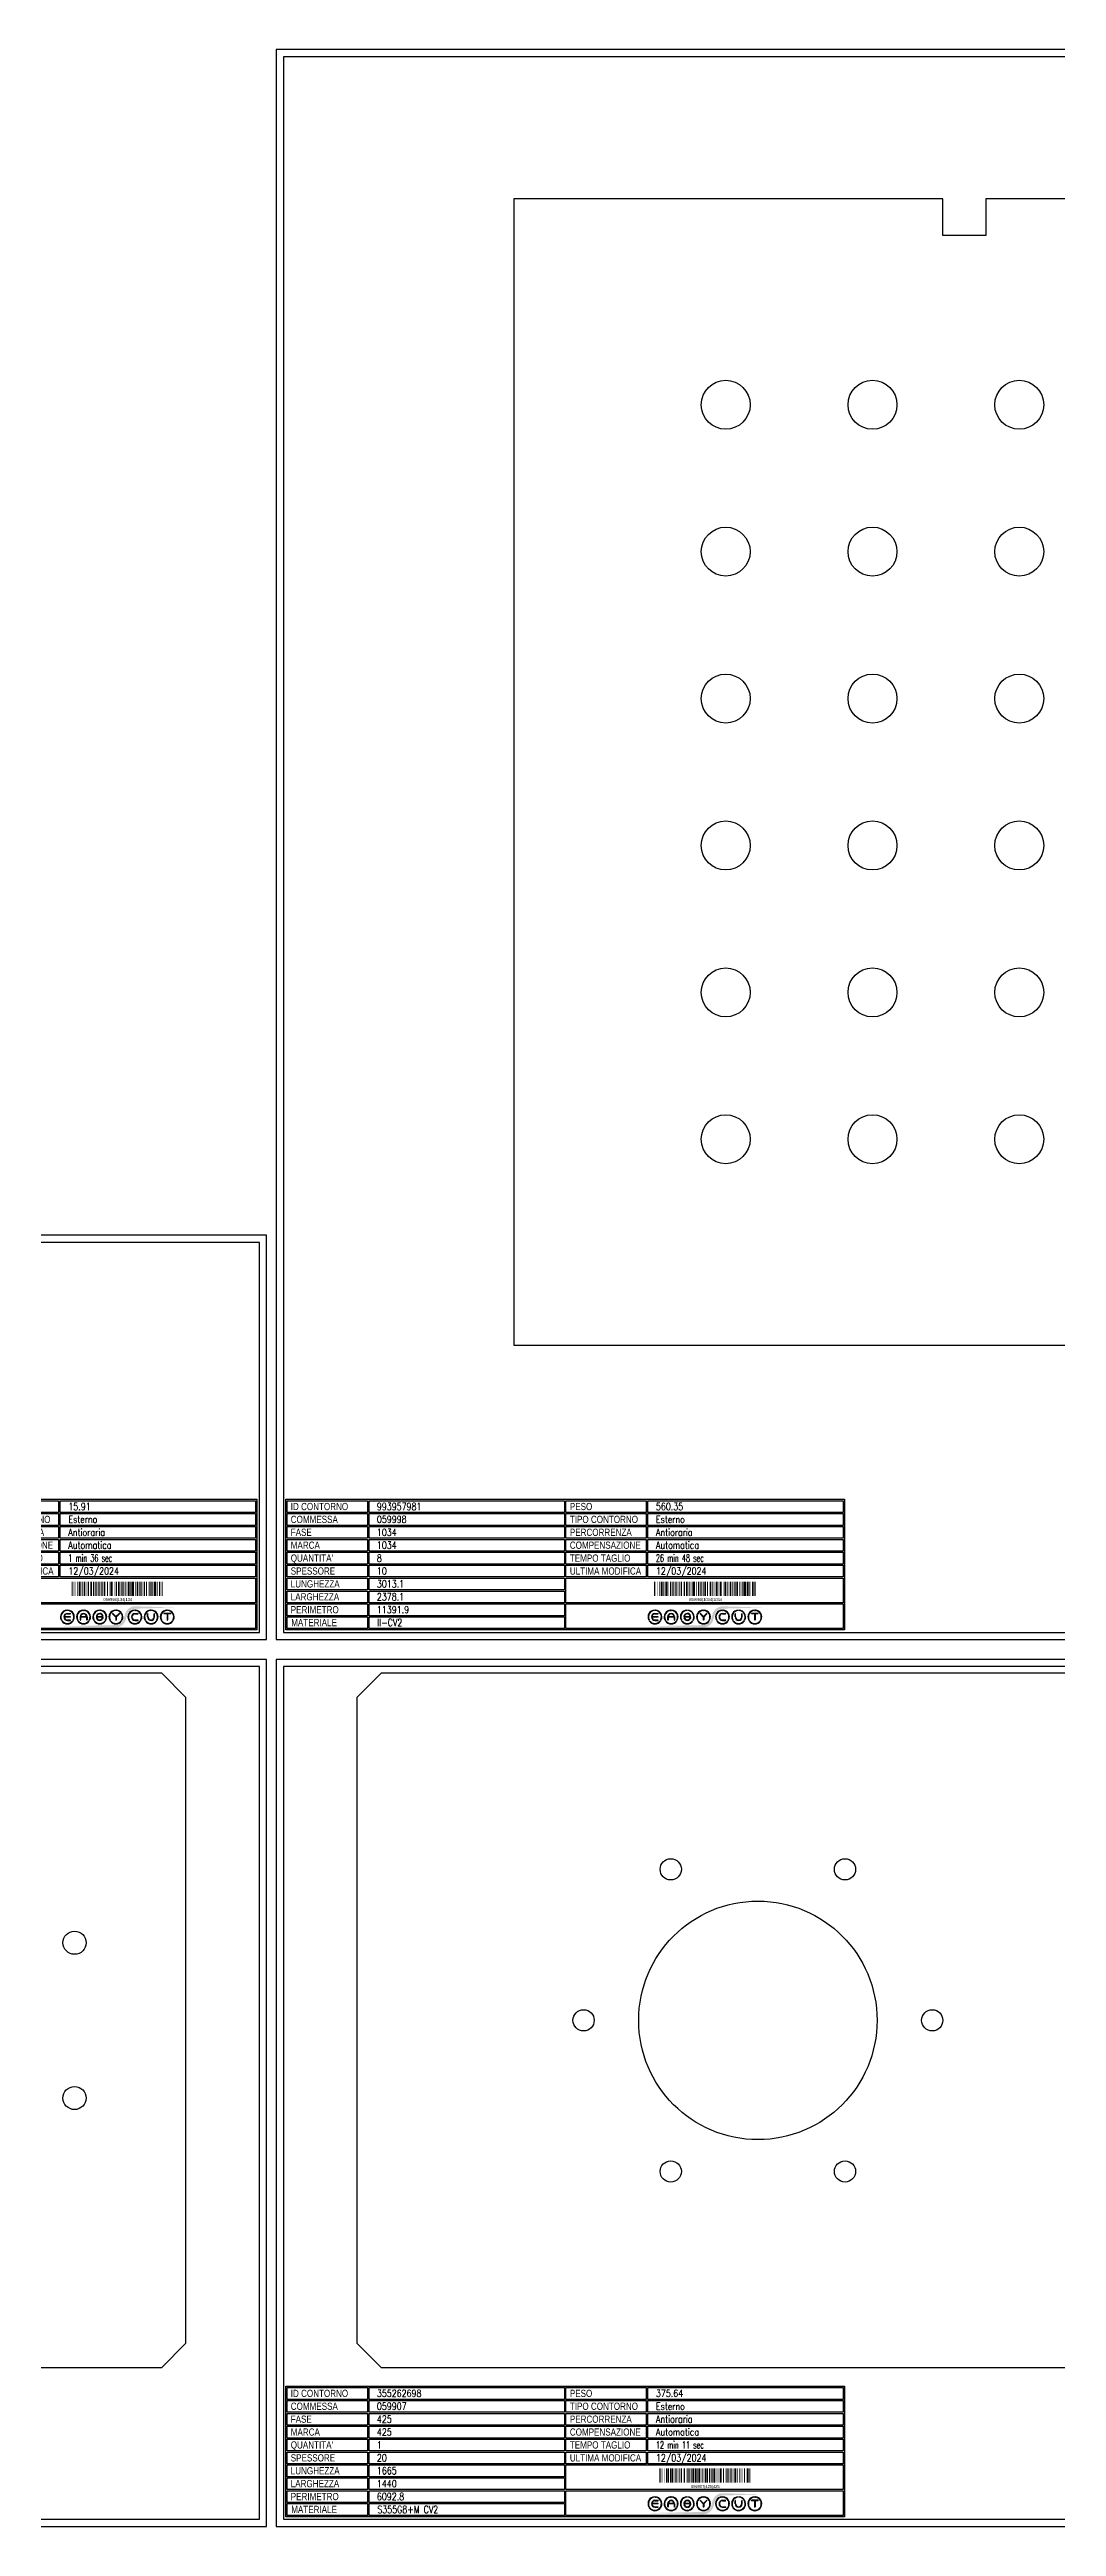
# Model space of a CAD drawing. Header units: millimetres. Extents: x 28039 to 145264, y 9873 to 40131.
# Drawn here: x 32028 to 34119, y 33033 to 38172 of the extents above; entities that cross this region are included whole.
import ezdxf
from ezdxf.enums import TextEntityAlignment as Align

# ---------------------------------------------------------------- set-up
doc = ezdxf.new("R2010")
doc.units = ezdxf.units.MM
doc.styles.add('EasyCutStyle', font='romans.shx', dxfattribs={"width": 0.8})
doc.styles.add('EasyCutStyle1', font='arial.ttf', dxfattribs={"width": 0.8})

# ---------------------------------------------------------------- blocks, each defined once
blk = doc.blocks.new('*U612')
at = {"color": 5}
blk.add_lwpolyline([(0, 0), (2000, 0), (2000, 1799), (0, 1799)], close=True, dxfattribs=at)
at = {"color": 7}
blk.add_lwpolyline([(15, 15), (1985, 15), (1985, 1784), (15, 1784)], close=True, dxfattribs=at)
at = {"color": 253}
blk.add_lwpolyline([(20, 291), (1180, 291), (1180, 20), (20, 20)], close=True, dxfattribs=at)
at = {"color": 2}
for points in [[(23, 288.1), (189.3, 288.1), (189.3, 263.7), (23, 263.7)], [(23, 288.1), (189.3, 288.1), (189.3, 263.7), (23, 263.7)], [(23, 261.4), (189.3, 261.4), (189.3, 237), (23, 237)], [(601.5, 288.1), (767.9, 288.1), (767.9, 263.7), (601.5, 263.7)], [(601.5, 261.4), (767.9, 261.4), (767.9, 237), (601.5, 237)], [(23, 234.6), (189.3, 234.6), (189.3, 210.2), (23, 210.2)], [(23, 207.9), (189.3, 207.9), (189.3, 183.4), (23, 183.4)], [(601.5, 234.6), (767.9, 234.6), (767.9, 210.2), (601.5, 210.2)], [(601.5, 207.9), (767.9, 207.9), (767.9, 183.4), (601.5, 183.4)], [(23, 181.1), (189.3, 181.1), (189.3, 156.7), (23, 156.7)], [(23, 154.3), (189.3, 154.3), (189.3, 129.9), (23, 129.9)], [(601.5, 181.1), (767.9, 181.1), (767.9, 156.7), (601.5, 156.7)], [(601.5, 154.3), (767.9, 154.3), (767.9, 129.9), (601.5, 129.9)], [(23, 127.6), (189.3, 127.6), (189.3, 103.1), (23, 103.1)], [(23, 100.8), (189.3, 100.8), (189.3, 76.4), (23, 76.4)], [(23, 74), (189.3, 74), (189.3, 49.6), (23, 49.6)], [(23, 47.3), (189.3, 47.3), (189.3, 22.9), (23, 22.9)]]:
    blk.add_lwpolyline(points, close=True, dxfattribs=at)
at = {"color": 1}
for points in [[(192.7, 288.1), (598.5, 288.1), (598.5, 263.7), (192.7, 263.7)], [(192.7, 261.4), (598.5, 261.4), (598.5, 237), (192.7, 237)], [(771.3, 288.1), (1177.2, 288.1), (1177.2, 263.7), (771.3, 263.7)], [(771.3, 261.4), (1177.2, 261.4), (1177.2, 237), (771.3, 237)], [(192.7, 234.6), (598.5, 234.6), (598.5, 210.2), (192.7, 210.2)], [(192.7, 207.9), (598.5, 207.9), (598.5, 183.4), (192.7, 183.4)], [(771.3, 234.6), (1177.2, 234.6), (1177.2, 210.2), (771.3, 210.2)], [(771.3, 207.9), (1177.2, 207.9), (1177.2, 183.4), (771.3, 183.4)], [(192.7, 181.1), (598.5, 181.1), (598.5, 156.7), (192.7, 156.7)], [(192.7, 154.3), (598.5, 154.3), (598.5, 129.9), (192.7, 129.9)], [(771.3, 181.1), (1177.2, 181.1), (1177.2, 156.7), (771.3, 156.7)], [(771.3, 154.3), (1177.2, 154.3), (1177.2, 129.9), (771.3, 129.9)], [(192.7, 127.6), (598.5, 127.6), (598.5, 103.1), (192.7, 103.1)], [(601.5, 127.6), (1177.2, 127.6), (1177.2, 76.4), (601.5, 76.4)], [(192.7, 100.8), (598.5, 100.8), (598.5, 76.4), (192.7, 76.4)], [(192.7, 74), (598.5, 74), (598.5, 49.6), (192.7, 49.6)], [(601.5, 74), (1177.2, 74), (1177.2, 22.9), (601.5, 22.9)], [(192.7, 47.3), (598.5, 47.3), (598.5, 22.9), (192.7, 22.9)]]:
    blk.add_lwpolyline(points, close=True, dxfattribs=at)
at = {"color": 161, "style": 'EasyCutStyle1', "width": 0.8}
for s, p in [('COMMESSA', (30.1, 241.9)), ('ID CONTORNO', (30.1, 268.6)), ('TIPO CONTORNO', (609.6, 241.9)), ('PESO', (609.6, 268.6)), ('FASE', (30.1, 215.1)), ('PERCORRENZA', (609.6, 215.1)), ("QUANTITA'", (30.1, 161.6)), ('MARCA', (30.1, 188.4)), ('TEMPO TAGLIO', (609.6, 161.6)), ('COMPENSAZIONE', (609.6, 188.4)), ('SPESSORE', (30.1, 134.8)), ('LUNGHEZZA', (30.1, 108.1)), ('ULTIMA MODIFICA', (609.6, 134.8)), ('LARGHEZZA', (30.1, 81.3)), ('PERIMETRO', (30.1, 54.5)), ('MATERIALE', (31, 27.8))]:
    blk.add_text(s, height=15, dxfattribs=at).set_placement(p)
at = {"style": 'EasyCutStyle'}
for tag, p, width in [('IDSHAPE', (208.9, 268.6), 0.8), ('WEIGTHSHAPE', (788.4, 268.6), 0.8), ('ORDERSHAPE', (208.9, 241.9), 0.8), ('PHASESHAPE', (208.9, 215.1), 0.8), ('TYPESHAPE', (788.4, 241.9), 0.8), ('JOUSHAPE', (788.4, 215.1), 0.8), ('QTASHAPE', (208.9, 161.6), 0.8), ('MKSHAPE', (208.9, 188.4), 0.8), ('TIMECUTSHAPE', (788.4, 161.6), 0.65), ('COMPSHAPE', (788.4, 188.4), 0.8), ('TKSHAPE', (208.9, 134.8), 0.8), ('LENGTHSHAPE', (208.9, 108.1), 0.8), ('LASTMODIFYSHAPE', (788.4, 134.8), 0.8), ('HEIGHTSHAPE', (208.9, 81.3), 0.8), ('PERIMETERSHAPE', (208.9, 54.5), 0.8), ('MATSHAPE', (209.8, 27.8), 0.8)]:
    blk.add_attdef(tag, p, '', height=15, dxfattribs=dict(at, width=width))
blk = doc.blocks.new('Logo')
h = blk.add_hatch(color=256)
h.set_gradient(color1=(255, 0, 0), color2=(255, 255, 0), tint=1)
h.paths.add_polyline_path([(20.5, 4.4, -0.339454), (37.1, 17.2), (118.6, 19.6), (37.1, 22, 0.339454), (15.8, 5.7), (13.2, -4.2, -0.339454), (-3.4, -16.9), (-118.2, -19.3), (-3.4, -21.7, 0.339454), (17.8, -5.4)])
for color, points in [(140, [(-115.9, -5.7, -1), (-116.7, -6.1, -0.520567), (-104.9, 14.3, -1), (-104.9, 13.5, 0.520567)]), (256, [(-97.3, 0.4), (-110, 0.4, -0.394366), (-103.7, 6.3), (-97.3, 6.3, 1), (-97.3, 7.2), (-103.7, 7.2, 1), (-103.7, -7.2), (-97.3, -7.2, 1), (-97.3, -6.3), (-103.7, -6.3, -0.394366), (-110, -0.4), (-97.3, -0.4, 1)]), (140, [(-91.4, -5.7, 1), (-90.6, -6.1, 0.520567), (-102.4, 14.3, 0.916853), (-102.6, 13.5, 0.043377), (-102.5, 13.5, -0.520567)]), (140, [(-82.3, -5.7, -1), (-83.1, -6.1, -0.520567), (-71.3, 14.3, -1), (-71.3, 13.5, 0.520567)]), (140, [(-57.8, -5.7, 1), (-57, -6.1, 0.520567), (-68.8, 14.3, 1), (-68.9, 13.5, -0.520567)]), (140, [(-48.7, -5.7, -1), (-49.5, -6.1, -0.520567), (-37.7, 14.3, -1), (-37.7, 13.5, 0.520567)]), (256, [(-31.2, -0.4, -0.486114), (-30.3, -1.5, -0.776377), (-42.6, -1.6, 1), (-43.4, -1.9, 0.776377), (-29.5, -1.7, 0.486114), (-31.2, 0.4), (-41.8, 0.4, -0.486114), (-42.6, 1.5, -0.776377), (-30.4, 1.6, 1), (-29.5, 1.9, 0.776377), (-43.5, 1.7, 0.486114), (-41.8, -0.4)]), (140, [(-24.2, -5.7, 1), (-23.4, -6.1, 0.520567), (-35.2, 14.3, 1), (-35.3, 13.5, -0.520567)]), (140, [(-15.1, -5.7, -1), (-15.9, -6.1, -0.520567), (-4.1, 14.3, -1), (-4.1, 13.5, 0.520567)]), (256, [(-9.3, 7.1, 1), (-10, 6.5), (-3.3, -0.2), (-3.3, -6.3, 1), (-2.4, -6.3), (-2.4, -0.2), (4.2, 6.5, 1), (3.6, 7.1), (-2.9, 0.6)]), (140, [(9.4, -5.7, 1), (10.2, -6.1, 0.520567), (-1.6, 14.3, 1), (-1.7, 13.5, -0.520567)]), (140, [(24.2, -5.7, -1), (23.4, -6.1, -0.520567), (35.2, 14.3, -1), (35.3, 13.5, 0.520567)]), (256, [(36.5, -7.2), (42.8, -7.2, 1), (42.8, -6.3), (36.5, -6.3, -1), (36.5, 6.3), (42.8, 6.3, 1), (42.8, 7.2), (36.5, 7.2, 1)]), (140, [(48.7, -5.7, 1), (49.5, -6.1, 0.520567), (37.7, 14.3, 1), (37.7, 13.5, -0.520567)]), (140, [(57.8, -5.7, -1), (57, -6.1, -0.520567), (68.8, 14.3, -1), (68.9, 13.5, 0.520567)]), (256, [(63.7, 0), (63.7, 6.3, 1), (62.9, 6.3), (62.9, 0, 1), (77.3, 0), (77.3, 6.3, 1), (76.4, 6.3), (76.4, 0, -1)]), (140, [(82.3, -5.7, 1), (83.1, -6.1, 0.520567), (71.3, 14.3, 1), (71.3, 13.5, -0.520567)]), (140, [(91.4, -5.7, -1), (90.6, -6.1, -0.520567), (102.4, 14.3, -1), (102.5, 13.5, 0.520567)]), (256, [(96.9, 7.2, 1), (96.9, 6.3), (103.2, 6.3), (103.2, -6.3, 1), (104.1, -6.3), (104.1, 6.3), (110.4, 6.3, 1), (110.4, 7.2)]), (140, [(115.9, -5.7, 1), (116.7, -6.1, 0.520567), (104.9, 14.3, 1), (104.9, 13.5, -0.520567)]), (140, [(-91.9, -8.3, 1), (-92.6, -7.8, -0.520567), (-114.8, -7.8, 1), (-115.5, -8.3, 0.520567)]), (140, [(-58.3, -8.3, 1), (-59, -7.8, -0.520567), (-81.2, -7.8, 1), (-81.9, -8.3, 0.520567)]), (140, [(-24.7, -8.3, 1), (-25.4, -7.8, -0.520567), (-47.6, -7.8, 1), (-48.3, -8.3, 0.520567)]), (140, [(8.9, -8.3, 1), (8.2, -7.8, -0.520567), (-14, -7.8, 1), (-14.7, -8.3, 0.520567)]), (140, [(48.3, -8.3, 1), (47.6, -7.8, -0.520567), (25.4, -7.8, 1), (24.7, -8.3, 0.520567)]), (140, [(81.9, -8.3, 1), (81.2, -7.8, -0.520567), (59, -7.8, 1), (58.3, -8.3, 0.520567)]), (140, [(115.5, -8.3, 1), (114.8, -7.8, -0.520567), (92.6, -7.8, 1), (91.9, -8.3, 0.520567)])]:
    blk.add_hatch(color=color).paths.add_polyline_path(points)
h = blk.add_hatch(color=256)
h.paths.add_polyline_path([(-63.7, -0.4), (-63.7, -6.3, 1), (-62.9, -6.3), (-62.9, 0, 1), (-77.3, 0), (-77.3, -6.3, 1), (-76.4, -6.3), (-76.4, -0.4)])
h.paths.add_polyline_path([(-76.4, 0.4, -0.933992), (-63.8, 0.4)], flags=16)
for p, q in [((-97.3, 0.4), (-110, 0.4)), ((-103.7, 7.2), (-97.3, 7.2)), ((-103.7, 6.3), (-97.3, 6.3)), ((-77.3, 0), (-77.3, -6.3)), ((-63.8, 0.4), (-76.4, 0.4)), ((-62.9, 0), (-62.9, -6.3)), ((-31.2, 0.4), (-41.8, 0.4)), ((-3.3, -0.2), (-10, 6.5)), ((-2.9, 0.6), (-9.3, 7.1)), ((-2.9, 0.6), (3.6, 7.1)), ((-2.4, -0.2), (4.2, 6.5)), ((36.5, 7.2), (42.8, 7.2)), ((36.5, 6.3), (42.8, 6.3)), ((62.9, 0), (62.9, 6.3)), ((63.7, 0), (63.7, 6.3)), ((76.4, 0), (76.4, 6.3)), ((77.3, 0), (77.3, 6.3)), ((110.4, 7.2), (96.9, 7.2)), ((103.2, 6.3), (96.9, 6.3)), ((103.2, 6.3), (103.2, -6.3)), ((104.1, 6.3), (104.1, -6.3)), ((110.4, 6.3), (104.1, 6.3)), ((-97.3, -0.4), (-110, -0.4)), ((-103.7, -6.3), (-97.3, -6.3)), ((-103.7, -7.2), (-97.3, -7.2)), ((-76.4, -0.4), (-76.4, -6.3)), ((-63.7, -0.4), (-76.4, -0.4)), ((-63.7, -0.4), (-63.7, -6.3)), ((-31.2, -0.4), (-41.8, -0.4)), ((-3.3, -0.2), (-3.3, -6.3)), ((-2.4, -0.2), (-2.4, -6.3)), ((36.5, -6.3), (42.8, -6.3)), ((36.5, -7.2), (42.8, -7.2))]:
    blk.add_line(p, q)
at = {"color": 140}
for centre, radius, start, end in [((-103.7, 0), 14.4, 95, 205), ((-103.7, 0), 13.5, 95, 205), ((-104.9, 13.9), 0.432, 275, 95), ((-102.5, 13.9), 0.432, 85, 265), ((-103.7, 0), 13.5, 335, 85), ((-103.7, 0), 14.4, 335, 85), ((-70.1, 0), 14.4, 95, 205), ((-70.1, 0), 13.5, 95, 205), ((-71.3, 13.9), 0.432, 275, 95), ((-68.9, 13.9), 0.432, 85, 265), ((-70.1, 0), 13.5, 335, 85), ((-70.1, 0), 14.4, 335, 85), ((-36.5, 0), 14.4, 95, 205), ((-36.5, 0), 13.5, 95, 205), ((-37.7, 13.9), 0.432, 275, 95), ((-35.3, 13.9), 0.432, 85, 265), ((-36.5, 0), 13.5, 335, 85), ((-36.5, 0), 14.4, 335, 85), ((-2.9, 0), 14.4, 95, 205), ((-2.9, 0), 13.5, 95, 205), ((-4.1, 13.9), 0.432, 275, 95), ((-1.7, 13.9), 0.432, 85, 265), ((-2.9, 0), 13.5, 335, 85), ((-2.9, 0), 14.4, 335, 85), ((36.5, 0), 14.4, 95, 205), ((36.5, 0), 13.5, 95, 205), ((35.3, 13.9), 0.432, 275, 95), ((37.7, 13.9), 0.432, 85, 265), ((36.5, 0), 14.4, 335, 85), ((36.5, 0), 13.5, 335, 85), ((70.1, 0), 14.4, 95, 205), ((70.1, 0), 13.5, 95, 205), ((68.9, 13.9), 0.432, 275, 95), ((71.3, 13.9), 0.432, 85, 265), ((70.1, 0), 14.4, 335, 85), ((70.1, 0), 13.5, 335, 85), ((103.7, 0), 14.4, 95, 205), ((103.7, 0), 13.5, 95, 205), ((102.5, 13.9), 0.432, 275, 95), ((104.9, 13.9), 0.432, 85, 265), ((103.7, 0), 14.4, 335, 85), ((103.7, 0), 13.5, 335, 85), ((-116.3, -5.9), 0.432, 205, 25), ((-115.1, -8), 0.432, 35, 215), ((-103.7, 0), 14.4, 215, 325), ((-103.7, 0), 13.5, 215, 325), ((-92.2, -8), 0.432, 325, 145), ((-91, -5.9), 0.432, 155, 335), ((-82.7, -5.9), 0.432, 205, 25), ((-81.5, -8), 0.432, 35, 215), ((-70.1, 0), 14.4, 215, 325), ((-70.1, 0), 13.5, 215, 325), ((-58.6, -8), 0.432, 325, 145), ((-57.4, -5.9), 0.432, 155, 335), ((-49.1, -5.9), 0.432, 205, 25), ((-47.9, -8), 0.432, 35, 215), ((-36.5, 0), 14.4, 215, 325), ((-36.5, 0), 13.5, 215, 325), ((-25, -8), 0.432, 325, 145), ((-23.8, -5.9), 0.432, 155, 335), ((-15.5, -5.9), 0.432, 205, 25), ((-14.3, -8), 0.432, 35, 215), ((-2.9, 0), 14.4, 215, 325), ((-2.9, 0), 13.5, 215, 325), ((8.6, -8), 0.432, 325, 145), ((9.8, -5.9), 0.432, 155, 335), ((23.8, -5.9), 0.432, 205, 25), ((25, -8), 0.432, 35, 215), ((36.5, 0), 14.4, 215, 325), ((36.5, 0), 13.5, 215, 325), ((47.9, -8), 0.432, 325, 145), ((49.1, -5.9), 0.432, 155, 335), ((57.4, -5.9), 0.432, 205, 25), ((58.6, -8), 0.432, 35, 215), ((70.1, 0), 14.4, 215, 325), ((70.1, 0), 13.5, 215, 325), ((81.5, -8), 0.432, 325, 145), ((82.7, -5.9), 0.432, 155, 335), ((91, -5.9), 0.432, 205, 25), ((92.2, -8), 0.432, 35, 215), ((103.7, 0), 14.4, 215, 325), ((103.7, 0), 13.5, 215, 325), ((115.1, -8), 0.432, 325, 145), ((116.3, -5.9), 0.432, 155, 335)]:
    blk.add_arc(centre, radius, start, end, dxfattribs=at)
for centre, radius, start, end in [((-103.7, 0), 7.2, 90, 270), ((-103.7, 0), 6.34, 90, 176.0904), ((-97.3, 6.8), 0.432, 270, 90), ((-97.3, 0), 0.432, 270, 90), ((-70.1, 0), 7.2, 0, 180), ((-70.1, 0), 6.34, 3.9096, 176.0904), ((-36.5, 0), 7.2, 15, 166.2998), ((-41.8, 1.3), 1.73, 166.2998, 270), ((-41.8, 1.3), 0.864, 166.2998, 270), ((-36.5, 0), 6.34, 15, 166.2998), ((-31.2, -1.3), 1.73, 346.2998, 90), ((-29.9, 1.8), 0.432, 195, 15), ((-9.6, 6.8), 0.432, 45, 225), ((3.9, 6.8), 0.432, 315, 135), ((36.5, 0), 7.2, 90, 270), ((36.5, 0), 6.34, 90, 270), ((42.8, 6.8), 0.432, 270, 90), ((63.3, 6.3), 0.432, 0, 180), ((70.1, 0), 7.2, 180, 0), ((70.1, 0), 6.34, 180, 0), ((76.8, 6.3), 0.432, 0, 180), ((96.9, 6.8), 0.432, 90, 270), ((110.4, 6.8), 0.432, 270, 90), ((-103.7, 0), 6.34, 183.9096, 270), ((-97.3, -6.8), 0.432, 270, 90), ((-76.8, -6.3), 0.432, 180, 0), ((-63.3, -6.3), 0.432, 180, 0), ((-43, -1.8), 0.432, 15, 195), ((-36.5, 0), 7.2, 195, 346.2998), ((-36.5, 0), 6.34, 195, 346.2998), ((-31.2, -1.3), 0.864, 346.2998, 90), ((-2.9, -6.3), 0.432, 180, 0), ((42.8, -6.8), 0.432, 270, 90), ((103.7, -6.3), 0.432, 180, 0)]:
    blk.add_arc(centre, radius, start, end)
blk = doc.blocks.new('BARCODE128_355262698', base_point=(33388.8, 33113.4))
at = {"linetype": 'Continuous'}
for points, const_width in [([(33389.8, 33113.4), (33389.8, 33143.4)], 2), ([(33392.3, 33113.4), (33392.3, 33143.4)], 1), ([(33395.3, 33113.4), (33395.3, 33143.4)], 1), ([(33400.3, 33113.4), (33400.3, 33143.4)], 1), ([(33404.3, 33113.4), (33404.3, 33143.4)], 3), ([(33407.8, 33113.4), (33407.8, 33143.4)], 2), ([(33411.8, 33113.4), (33411.8, 33143.4)], 2), ([(33415.3, 33113.4), (33415.3, 33143.4)], 3), ([(33419.3, 33113.4), (33419.3, 33143.4)], 1), ([(33423.3, 33113.4), (33423.3, 33143.4)], 3), ([(33427.3, 33113.4), (33427.3, 33143.4)], 1), ([(33429.8, 33113.4), (33429.8, 33143.4)], 2), ([(33434.3, 33113.4), (33434.3, 33143.4)], 3), ([(33438.3, 33113.4), (33438.3, 33143.4)], 1), ([(33440.8, 33113.4), (33440.8, 33143.4)], 2), ([(33444.3, 33113.4), (33444.3, 33143.4)], 1), ([(33448.3, 33113.4), (33448.3, 33143.4)], 3), ([(33451.8, 33113.4), (33451.8, 33143.4)], 2), ([(33456.3, 33113.4), (33456.3, 33143.4)], 3), ([(33459.8, 33113.4), (33459.8, 33143.4)], 2), ([(33463.3, 33113.4), (33463.3, 33143.4)], 3), ([(33466.3, 33113.4), (33466.3, 33143.4)], 1), ([(33468.3, 33113.4), (33468.3, 33143.4)], 1), ([(33471.8, 33113.4), (33471.8, 33143.4)], 4), ([(33477.8, 33113.4), (33477.8, 33143.4)], 2), ([(33481.3, 33113.4), (33481.3, 33143.4)], 1), ([(33485.3, 33113.4), (33485.3, 33143.4)], 3), ([(33488.8, 33113.4), (33488.8, 33143.4)], 2), ([(33493.3, 33113.4), (33493.3, 33143.4)], 3), ([(33497.3, 33113.4), (33497.3, 33143.4)], 1), ([(33499.8, 33113.4), (33499.8, 33143.4)], 2), ([(33503.3, 33113.4), (33503.3, 33143.4)], 3), ([(33507.3, 33113.4), (33507.3, 33143.4)], 1), ([(33510.3, 33113.4), (33510.3, 33143.4)], 1), ([(33512.3, 33113.4), (33512.3, 33143.4)], 1), ([(33515.8, 33113.4), (33515.8, 33143.4)], 4), ([(33521.8, 33113.4), (33521.8, 33143.4)], 2), ([(33525.3, 33113.4), (33525.3, 33143.4)], 1), ([(33529.3, 33113.4), (33529.3, 33143.4)], 3), ([(33532.8, 33113.4), (33532.8, 33143.4)], 2), ([(33537.3, 33113.4), (33537.3, 33143.4)], 3), ([(33541.3, 33113.4), (33541.3, 33143.4)], 1), ([(33543.8, 33113.4), (33543.8, 33143.4)], 2), ([(33547.3, 33113.4), (33547.3, 33143.4)], 3), ([(33551.3, 33113.4), (33551.3, 33143.4)], 1), ([(33554.8, 33113.4), (33554.8, 33143.4)], 2), ([(33558.3, 33113.4), (33558.3, 33143.4)], 1), ([(33561.3, 33113.4), (33561.3, 33143.4)], 1), ([(33565.8, 33113.4), (33565.8, 33143.4)], 2), ([(33571.3, 33113.4), (33571.3, 33143.4)], 3), ([(33574.3, 33113.4), (33574.3, 33143.4)], 1), ([(33576.8, 33113.4), (33576.8, 33143.4)], 2)]:
    blk.add_lwpolyline(points, dxfattribs=dict(at, const_width=const_width))
blk.add_text('059907|425|425', height=6).set_placement((33484.3, 33102.9), align=Align.CENTER)
blk = doc.blocks.new('*U4')
at = {"color": 5}
blk.add_lwpolyline([(0, 0), (1200, 0), (1200, 839), (0, 839)], close=True, dxfattribs=at)
at = {"color": 7}
blk.add_lwpolyline([(15, 15), (1185, 15), (1185, 824), (15, 824)], close=True, dxfattribs=at)
at = {"color": 253}
blk.add_lwpolyline([(20, 291), (1180, 291), (1180, 20), (20, 20)], close=True, dxfattribs=at)
at = {"color": 2}
for points in [[(23, 288.1), (189.3, 288.1), (189.3, 263.7), (23, 263.7)], [(23, 288.1), (189.3, 288.1), (189.3, 263.7), (23, 263.7)], [(23, 261.4), (189.3, 261.4), (189.3, 237), (23, 237)], [(601.5, 288.1), (767.9, 288.1), (767.9, 263.7), (601.5, 263.7)], [(601.5, 261.4), (767.9, 261.4), (767.9, 237), (601.5, 237)], [(23, 234.6), (189.3, 234.6), (189.3, 210.2), (23, 210.2)], [(23, 207.9), (189.3, 207.9), (189.3, 183.4), (23, 183.4)], [(601.5, 234.6), (767.9, 234.6), (767.9, 210.2), (601.5, 210.2)], [(601.5, 207.9), (767.9, 207.9), (767.9, 183.4), (601.5, 183.4)], [(23, 181.1), (189.3, 181.1), (189.3, 156.7), (23, 156.7)], [(23, 154.3), (189.3, 154.3), (189.3, 129.9), (23, 129.9)], [(601.5, 181.1), (767.9, 181.1), (767.9, 156.7), (601.5, 156.7)], [(601.5, 154.3), (767.9, 154.3), (767.9, 129.9), (601.5, 129.9)], [(23, 127.6), (189.3, 127.6), (189.3, 103.1), (23, 103.1)], [(23, 100.8), (189.3, 100.8), (189.3, 76.4), (23, 76.4)], [(23, 74), (189.3, 74), (189.3, 49.6), (23, 49.6)], [(23, 47.3), (189.3, 47.3), (189.3, 22.9), (23, 22.9)]]:
    blk.add_lwpolyline(points, close=True, dxfattribs=at)
at = {"color": 1}
for points in [[(192.7, 288.1), (598.5, 288.1), (598.5, 263.7), (192.7, 263.7)], [(192.7, 261.4), (598.5, 261.4), (598.5, 237), (192.7, 237)], [(771.3, 288.1), (1177.2, 288.1), (1177.2, 263.7), (771.3, 263.7)], [(771.3, 261.4), (1177.2, 261.4), (1177.2, 237), (771.3, 237)], [(192.7, 234.6), (598.5, 234.6), (598.5, 210.2), (192.7, 210.2)], [(192.7, 207.9), (598.5, 207.9), (598.5, 183.4), (192.7, 183.4)], [(771.3, 234.6), (1177.2, 234.6), (1177.2, 210.2), (771.3, 210.2)], [(771.3, 207.9), (1177.2, 207.9), (1177.2, 183.4), (771.3, 183.4)], [(192.7, 181.1), (598.5, 181.1), (598.5, 156.7), (192.7, 156.7)], [(192.7, 154.3), (598.5, 154.3), (598.5, 129.9), (192.7, 129.9)], [(771.3, 181.1), (1177.2, 181.1), (1177.2, 156.7), (771.3, 156.7)], [(771.3, 154.3), (1177.2, 154.3), (1177.2, 129.9), (771.3, 129.9)], [(192.7, 127.6), (598.5, 127.6), (598.5, 103.1), (192.7, 103.1)], [(601.5, 127.6), (1177.2, 127.6), (1177.2, 76.4), (601.5, 76.4)], [(192.7, 100.8), (598.5, 100.8), (598.5, 76.4), (192.7, 76.4)], [(192.7, 74), (598.5, 74), (598.5, 49.6), (192.7, 49.6)], [(601.5, 74), (1177.2, 74), (1177.2, 22.9), (601.5, 22.9)], [(192.7, 47.3), (598.5, 47.3), (598.5, 22.9), (192.7, 22.9)]]:
    blk.add_lwpolyline(points, close=True, dxfattribs=at)
at = {"color": 161, "style": 'EasyCutStyle1', "width": 0.8}
for s, p in [('COMMESSA', (30.1, 241.9)), ('ID CONTORNO', (30.1, 268.6)), ('TIPO CONTORNO', (609.6, 241.9)), ('PESO', (609.6, 268.6)), ('FASE', (30.1, 215.1)), ('PERCORRENZA', (609.6, 215.1)), ("QUANTITA'", (30.1, 161.6)), ('MARCA', (30.1, 188.4)), ('TEMPO TAGLIO', (609.6, 161.6)), ('COMPENSAZIONE', (609.6, 188.4)), ('SPESSORE', (30.1, 134.8)), ('LUNGHEZZA', (30.1, 108.1)), ('ULTIMA MODIFICA', (609.6, 134.8)), ('LARGHEZZA', (30.1, 81.3)), ('PERIMETRO', (30.1, 54.5)), ('MATERIALE', (31, 27.8))]:
    blk.add_text(s, height=15, dxfattribs=at).set_placement(p)
at = {"style": 'EasyCutStyle'}
for tag, p, width in [('IDSHAPE', (208.9, 268.6), 0.8), ('WEIGTHSHAPE', (788.4, 268.6), 0.8), ('ORDERSHAPE', (208.9, 241.9), 0.8), ('PHASESHAPE', (208.9, 215.1), 0.8), ('TYPESHAPE', (788.4, 241.9), 0.8), ('JOUSHAPE', (788.4, 215.1), 0.8), ('QTASHAPE', (208.9, 161.6), 0.8), ('MKSHAPE', (208.9, 188.4), 0.8), ('TIMECUTSHAPE', (788.4, 161.6), 0.65), ('COMPSHAPE', (788.4, 188.4), 0.8), ('TKSHAPE', (208.9, 134.8), 0.8), ('LENGTHSHAPE', (208.9, 108.1), 0.8), ('LASTMODIFYSHAPE', (788.4, 134.8), 0.8), ('HEIGHTSHAPE', (208.9, 81.3), 0.8), ('PERIMETERSHAPE', (208.9, 54.5), 0.8), ('MATSHAPE', (209.8, 27.8), 0.8)]:
    blk.add_attdef(tag, p, '', height=15, dxfattribs=dict(at, width=width))
blk = doc.blocks.new('BARCODE128_193082647', base_point=(32168.8, 34953.4))
at = {"linetype": 'Continuous'}
for points, const_width in [([(32169.8, 34953.4), (32169.8, 34983.4)], 2), ([(32172.3, 34953.4), (32172.3, 34983.4)], 1), ([(32175.3, 34953.4), (32175.3, 34983.4)], 1), ([(32180.3, 34953.4), (32180.3, 34983.4)], 1), ([(32184.3, 34953.4), (32184.3, 34983.4)], 3), ([(32187.8, 34953.4), (32187.8, 34983.4)], 2), ([(32191.8, 34953.4), (32191.8, 34983.4)], 2), ([(32195.3, 34953.4), (32195.3, 34983.4)], 3), ([(32199.3, 34953.4), (32199.3, 34983.4)], 1), ([(32203.3, 34953.4), (32203.3, 34983.4)], 3), ([(32207.3, 34953.4), (32207.3, 34983.4)], 1), ([(32209.8, 34953.4), (32209.8, 34983.4)], 2), ([(32214.3, 34953.4), (32214.3, 34983.4)], 3), ([(32218.3, 34953.4), (32218.3, 34983.4)], 1), ([(32220.8, 34953.4), (32220.8, 34983.4)], 2), ([(32225.3, 34953.4), (32225.3, 34983.4)], 3), ([(32229.3, 34953.4), (32229.3, 34983.4)], 1), ([(32231.8, 34953.4), (32231.8, 34983.4)], 2), ([(32236.3, 34953.4), (32236.3, 34983.4)], 3), ([(32239.3, 34953.4), (32239.3, 34983.4)], 1), ([(32242.8, 34953.4), (32242.8, 34983.4)], 2), ([(32246.3, 34953.4), (32246.3, 34983.4)], 1), ([(32248.3, 34953.4), (32248.3, 34983.4)], 1), ([(32251.8, 34953.4), (32251.8, 34983.4)], 4), ([(32257.3, 34953.4), (32257.3, 34983.4)], 1), ([(32261.3, 34953.4), (32261.3, 34983.4)], 3), ([(32265.8, 34953.4), (32265.8, 34983.4)], 2), ([(32268.8, 34953.4), (32268.8, 34983.4)], 2), ([(32272.3, 34953.4), (32272.3, 34983.4)], 1), ([(32275.3, 34953.4), (32275.3, 34983.4)], 3), ([(32279.8, 34953.4), (32279.8, 34983.4)], 2), ([(32283.3, 34953.4), (32283.3, 34983.4)], 1), ([(32287.3, 34953.4), (32287.3, 34983.4)], 3), ([(32290.3, 34953.4), (32290.3, 34983.4)], 1), ([(32292.3, 34953.4), (32292.3, 34983.4)], 1), ([(32295.8, 34953.4), (32295.8, 34983.4)], 4), ([(32301.3, 34953.4), (32301.3, 34983.4)], 1), ([(32305.3, 34953.4), (32305.3, 34983.4)], 3), ([(32309.8, 34953.4), (32309.8, 34983.4)], 2), ([(32312.8, 34953.4), (32312.8, 34983.4)], 2), ([(32316.3, 34953.4), (32316.3, 34983.4)], 1), ([(32319.3, 34953.4), (32319.3, 34983.4)], 3), ([(32323.8, 34953.4), (32323.8, 34983.4)], 2), ([(32327.3, 34953.4), (32327.3, 34983.4)], 1), ([(32331.3, 34953.4), (32331.3, 34983.4)], 3), ([(32335.3, 34953.4), (32335.3, 34983.4)], 3), ([(32338.3, 34953.4), (32338.3, 34983.4)], 1), ([(32341.8, 34953.4), (32341.8, 34983.4)], 4), ([(32345.8, 34953.4), (32345.8, 34983.4)], 2), ([(32351.3, 34953.4), (32351.3, 34983.4)], 3), ([(32354.3, 34953.4), (32354.3, 34983.4)], 1), ([(32356.8, 34953.4), (32356.8, 34983.4)], 2)]:
    blk.add_lwpolyline(points, dxfattribs=dict(at, const_width=const_width))
blk.add_text('059998|134|134', height=6).set_placement((32264.3, 34942.9), align=Align.CENTER)
blk = doc.blocks.new('*U690')
at = {"color": 5}
blk.add_lwpolyline([(0, 0), (4000, 0), (4000, 3299), (0, 3299)], close=True, dxfattribs=at)
at = {"color": 7}
blk.add_lwpolyline([(15, 15), (3985, 15), (3985, 3284), (15, 3284)], close=True, dxfattribs=at)
at = {"color": 253}
blk.add_lwpolyline([(20, 291), (1180, 291), (1180, 20), (20, 20)], close=True, dxfattribs=at)
at = {"color": 2}
for points in [[(23, 288.1), (189.3, 288.1), (189.3, 263.7), (23, 263.7)], [(23, 288.1), (189.3, 288.1), (189.3, 263.7), (23, 263.7)], [(23, 261.4), (189.3, 261.4), (189.3, 237), (23, 237)], [(601.5, 288.1), (767.9, 288.1), (767.9, 263.7), (601.5, 263.7)], [(601.5, 261.4), (767.9, 261.4), (767.9, 237), (601.5, 237)], [(23, 234.6), (189.3, 234.6), (189.3, 210.2), (23, 210.2)], [(23, 207.9), (189.3, 207.9), (189.3, 183.4), (23, 183.4)], [(601.5, 234.6), (767.9, 234.6), (767.9, 210.2), (601.5, 210.2)], [(601.5, 207.9), (767.9, 207.9), (767.9, 183.4), (601.5, 183.4)], [(23, 181.1), (189.3, 181.1), (189.3, 156.7), (23, 156.7)], [(23, 154.3), (189.3, 154.3), (189.3, 129.9), (23, 129.9)], [(601.5, 181.1), (767.9, 181.1), (767.9, 156.7), (601.5, 156.7)], [(601.5, 154.3), (767.9, 154.3), (767.9, 129.9), (601.5, 129.9)], [(23, 127.6), (189.3, 127.6), (189.3, 103.1), (23, 103.1)], [(23, 100.8), (189.3, 100.8), (189.3, 76.4), (23, 76.4)], [(23, 74), (189.3, 74), (189.3, 49.6), (23, 49.6)], [(23, 47.3), (189.3, 47.3), (189.3, 22.9), (23, 22.9)]]:
    blk.add_lwpolyline(points, close=True, dxfattribs=at)
at = {"color": 1}
for points in [[(192.7, 288.1), (598.5, 288.1), (598.5, 263.7), (192.7, 263.7)], [(192.7, 261.4), (598.5, 261.4), (598.5, 237), (192.7, 237)], [(771.3, 288.1), (1177.2, 288.1), (1177.2, 263.7), (771.3, 263.7)], [(771.3, 261.4), (1177.2, 261.4), (1177.2, 237), (771.3, 237)], [(192.7, 234.6), (598.5, 234.6), (598.5, 210.2), (192.7, 210.2)], [(192.7, 207.9), (598.5, 207.9), (598.5, 183.4), (192.7, 183.4)], [(771.3, 234.6), (1177.2, 234.6), (1177.2, 210.2), (771.3, 210.2)], [(771.3, 207.9), (1177.2, 207.9), (1177.2, 183.4), (771.3, 183.4)], [(192.7, 181.1), (598.5, 181.1), (598.5, 156.7), (192.7, 156.7)], [(192.7, 154.3), (598.5, 154.3), (598.5, 129.9), (192.7, 129.9)], [(771.3, 181.1), (1177.2, 181.1), (1177.2, 156.7), (771.3, 156.7)], [(771.3, 154.3), (1177.2, 154.3), (1177.2, 129.9), (771.3, 129.9)], [(192.7, 127.6), (598.5, 127.6), (598.5, 103.1), (192.7, 103.1)], [(601.5, 127.6), (1177.2, 127.6), (1177.2, 76.4), (601.5, 76.4)], [(192.7, 100.8), (598.5, 100.8), (598.5, 76.4), (192.7, 76.4)], [(192.7, 74), (598.5, 74), (598.5, 49.6), (192.7, 49.6)], [(601.5, 74), (1177.2, 74), (1177.2, 22.9), (601.5, 22.9)], [(192.7, 47.3), (598.5, 47.3), (598.5, 22.9), (192.7, 22.9)]]:
    blk.add_lwpolyline(points, close=True, dxfattribs=at)
at = {"color": 161, "style": 'EasyCutStyle1', "width": 0.8}
for s, p in [('COMMESSA', (30.1, 241.9)), ('ID CONTORNO', (30.1, 268.6)), ('TIPO CONTORNO', (609.6, 241.9)), ('PESO', (609.6, 268.6)), ('FASE', (30.1, 215.1)), ('PERCORRENZA', (609.6, 215.1)), ("QUANTITA'", (30.1, 161.6)), ('MARCA', (30.1, 188.4)), ('TEMPO TAGLIO', (609.6, 161.6)), ('COMPENSAZIONE', (609.6, 188.4)), ('SPESSORE', (30.1, 134.8)), ('LUNGHEZZA', (30.1, 108.1)), ('ULTIMA MODIFICA', (609.6, 134.8)), ('LARGHEZZA', (30.1, 81.3)), ('PERIMETRO', (30.1, 54.5)), ('MATERIALE', (31, 27.8))]:
    blk.add_text(s, height=15, dxfattribs=at).set_placement(p)
at = {"style": 'EasyCutStyle'}
for tag, p, width in [('IDSHAPE', (208.9, 268.6), 0.8), ('WEIGTHSHAPE', (788.4, 268.6), 0.8), ('ORDERSHAPE', (208.9, 241.9), 0.8), ('PHASESHAPE', (208.9, 215.1), 0.8), ('TYPESHAPE', (788.4, 241.9), 0.8), ('JOUSHAPE', (788.4, 215.1), 0.8), ('QTASHAPE', (208.9, 161.6), 0.8), ('MKSHAPE', (208.9, 188.4), 0.8), ('TIMECUTSHAPE', (788.4, 161.6), 0.65), ('COMPSHAPE', (788.4, 188.4), 0.8), ('TKSHAPE', (208.9, 134.8), 0.8), ('LENGTHSHAPE', (208.9, 108.1), 0.8), ('LASTMODIFYSHAPE', (788.4, 134.8), 0.8), ('HEIGHTSHAPE', (208.9, 81.3), 0.8), ('PERIMETERSHAPE', (208.9, 54.5), 0.8), ('MATSHAPE', (209.8, 27.8), 0.8)]:
    blk.add_attdef(tag, p, '', height=15, dxfattribs=dict(at, width=width))
blk = doc.blocks.new('BARCODE128_993957981', base_point=(33388.8, 34953.4))
at = {"linetype": 'Continuous'}
for points, const_width in [([(33389.8, 34953.4), (33389.8, 34983.4)], 2), ([(33392.3, 34953.4), (33392.3, 34983.4)], 1), ([(33395.3, 34953.4), (33395.3, 34983.4)], 1), ([(33400.3, 34953.4), (33400.3, 34983.4)], 1), ([(33404.3, 34953.4), (33404.3, 34983.4)], 3), ([(33407.8, 34953.4), (33407.8, 34983.4)], 2), ([(33411.8, 34953.4), (33411.8, 34983.4)], 2), ([(33415.3, 34953.4), (33415.3, 34983.4)], 3), ([(33419.3, 34953.4), (33419.3, 34983.4)], 1), ([(33423.3, 34953.4), (33423.3, 34983.4)], 3), ([(33427.3, 34953.4), (33427.3, 34983.4)], 1), ([(33429.8, 34953.4), (33429.8, 34983.4)], 2), ([(33434.3, 34953.4), (33434.3, 34983.4)], 3), ([(33438.3, 34953.4), (33438.3, 34983.4)], 1), ([(33440.8, 34953.4), (33440.8, 34983.4)], 2), ([(33445.3, 34953.4), (33445.3, 34983.4)], 3), ([(33449.3, 34953.4), (33449.3, 34983.4)], 1), ([(33451.8, 34953.4), (33451.8, 34983.4)], 2), ([(33456.3, 34953.4), (33456.3, 34983.4)], 3), ([(33459.3, 34953.4), (33459.3, 34983.4)], 1), ([(33462.8, 34953.4), (33462.8, 34983.4)], 2), ([(33466.3, 34953.4), (33466.3, 34983.4)], 1), ([(33468.3, 34953.4), (33468.3, 34983.4)], 1), ([(33471.8, 34953.4), (33471.8, 34983.4)], 4), ([(33477.3, 34953.4), (33477.3, 34983.4)], 1), ([(33481.3, 34953.4), (33481.3, 34983.4)], 3), ([(33485.8, 34953.4), (33485.8, 34983.4)], 2), ([(33488.3, 34953.4), (33488.3, 34983.4)], 1), ([(33492.3, 34953.4), (33492.3, 34983.4)], 3), ([(33495.8, 34953.4), (33495.8, 34983.4)], 2), ([(33499.8, 34953.4), (33499.8, 34983.4)], 2), ([(33503.3, 34953.4), (33503.3, 34983.4)], 1), ([(33506.3, 34953.4), (33506.3, 34983.4)], 3), ([(33510.8, 34953.4), (33510.8, 34983.4)], 2), ([(33514.3, 34953.4), (33514.3, 34983.4)], 1), ([(33518.3, 34953.4), (33518.3, 34983.4)], 3), ([(33521.3, 34953.4), (33521.3, 34983.4)], 1), ([(33523.3, 34953.4), (33523.3, 34983.4)], 1), ([(33526.8, 34953.4), (33526.8, 34983.4)], 4), ([(33532.3, 34953.4), (33532.3, 34983.4)], 1), ([(33536.3, 34953.4), (33536.3, 34983.4)], 3), ([(33540.8, 34953.4), (33540.8, 34983.4)], 2), ([(33543.3, 34953.4), (33543.3, 34983.4)], 1), ([(33547.3, 34953.4), (33547.3, 34983.4)], 3), ([(33550.8, 34953.4), (33550.8, 34983.4)], 2), ([(33554.8, 34953.4), (33554.8, 34983.4)], 2), ([(33558.3, 34953.4), (33558.3, 34983.4)], 1), ([(33561.3, 34953.4), (33561.3, 34983.4)], 3), ([(33565.8, 34953.4), (33565.8, 34983.4)], 2), ([(33569.3, 34953.4), (33569.3, 34983.4)], 1), ([(33573.3, 34953.4), (33573.3, 34983.4)], 3), ([(33577.8, 34953.4), (33577.8, 34983.4)], 4), ([(33582.3, 34953.4), (33582.3, 34983.4)], 3), ([(33585.3, 34953.4), (33585.3, 34983.4)], 1), ([(33587.8, 34953.4), (33587.8, 34983.4)], 2), ([(33593.3, 34953.4), (33593.3, 34983.4)], 3), ([(33596.3, 34953.4), (33596.3, 34983.4)], 1), ([(33598.8, 34953.4), (33598.8, 34983.4)], 2)]:
    blk.add_lwpolyline(points, dxfattribs=dict(at, const_width=const_width))
blk.add_text('059998|1034|1034', height=6).set_placement((33495.3, 34942.9), align=Align.CENTER)

msp = doc.modelspace()

# ---------------------------------------------------------------- linework, layer by layer
at = {"color": 2}
for points in [[(32992.3, 35484.3), (36005.4, 35484.3), (36005.4, 36197.1), (35929.2, 36197.1), (35929.2, 36286), (36005.4, 36286), (36005.4, 37060.7), (35929.2, 37060.7), (35929.2, 37149.6), (36005.4, 37149.6), (36005.4, 37862.4), (35114.8, 37862.4), (35114.8, 37786.2), (35025.9, 37786.2), (35025.9, 37862.4), (33971.8, 37862.4), (33971.8, 37786.2), (33882.9, 37786.2), (33882.9, 37862.4), (32992.3, 37862.4)], [(30646.3, 33413.4), (30696.3, 33363.4), (32261.3, 33363.4), (32311.3, 33413.4), (32311.3, 34753.4), (32261.3, 34803.4), (30696.3, 34803.4), (30646.3, 34753.4)], [(32666.3, 33413.4), (32716.3, 33363.4), (34281.3, 33363.4), (34331.3, 33413.4), (34331.3, 34753.4), (34281.3, 34803.4), (32716.3, 34803.4), (32666.3, 34753.4)]]:
    msp.add_lwpolyline(points, close=True, dxfattribs=at)
at = {"color": 4}
for centre, radius in [((33432, 37435.4), 50.8), ((33736.8, 37435.4), 50.8), ((34041.6, 37435.4), 50.8), ((33432, 37130.6), 50.8), ((33736.8, 37130.6), 50.8), ((34041.6, 37130.6), 50.8), ((33432, 36825.8), 50.8), ((33736.8, 36825.8), 50.8), ((34041.6, 36825.8), 50.8), ((33432, 36521), 50.8), ((33736.8, 36521), 50.8), ((34041.6, 36521), 50.8), ((33432, 36216.2), 50.8), ((33736.8, 36216.2), 50.8), ((34041.6, 36216.2), 50.8), ((33432, 35911.4), 50.8), ((33736.8, 35911.4), 50.8), ((34041.6, 35911.4), 50.8), ((33317.9, 34396.8), 22), ((33679.8, 34396.8), 22), ((33498.8, 34083.4), 247.5), ((32080, 34244.4), 24), ((33136.9, 34083.4), 22), ((33860.8, 34083.4), 22), ((32079.9, 33922.3), 24), ((33317.9, 33769.9), 22), ((33679.8, 33769.9), 22)]:
    msp.add_circle(centre, radius, dxfattribs=at)

# ---------------------------------------------------------------- block references
for name, p, values in [('*U690', (32498.8, 34873.4), {'IDSHAPE': '993957981', 'ORDERSHAPE': '059998', 'PHASESHAPE': '1034', 'MKSHAPE': '1034', 'TKSHAPE': '10', 'LENGTHSHAPE': '3013.1', 'HEIGHTSHAPE': '2378.1', 'MATSHAPE': 'II-CV2', 'LASTMODIFYSHAPE': '12/03/2024', 'PERIMETERSHAPE': '11391.9', 'WEIGTHSHAPE': '560.35', 'TYPESHAPE': 'Esterno', 'JOUSHAPE': 'Antioraria', 'COMPSHAPE': 'Automatica', 'TIMECUTSHAPE': '26 min 48 sec', 'QTASHAPE': '8'}), ('*U4', (31278.8, 34873.4), {'IDSHAPE': '193082647', 'ORDERSHAPE': '059998', 'PHASESHAPE': '134', 'MKSHAPE': '134', 'TKSHAPE': '40', 'LENGTHSHAPE': '254', 'HEIGHTSHAPE': '254', 'MATSHAPE': 'II-CV2Z4', 'LASTMODIFYSHAPE': '12/03/2024', 'PERIMETERSHAPE': '798', 'WEIGTHSHAPE': '15.91', 'TYPESHAPE': 'Esterno', 'JOUSHAPE': 'Antioraria', 'COMPSHAPE': 'Automatica', 'TIMECUTSHAPE': '1 min 36 sec', 'QTASHAPE': '2'}), ('*U612', (30478.8, 33033.4), {'IDSHAPE': '329265610', 'ORDERSHAPE': '059907', 'PHASESHAPE': '419', 'MKSHAPE': '419', 'TKSHAPE': '20', 'LENGTHSHAPE': '1665', 'HEIGHTSHAPE': '1440', 'MATSHAPE': 'S355G8+M CV2', 'LASTMODIFYSHAPE': '12/03/2024', 'PERIMETERSHAPE': '6092.8', 'WEIGTHSHAPE': '375.64', 'TYPESHAPE': 'Esterno', 'JOUSHAPE': 'Antioraria', 'COMPSHAPE': 'Automatica', 'TIMECUTSHAPE': '12 min 11 sec', 'QTASHAPE': '1'}), ('*U612', (32498.8, 33033.4), {'IDSHAPE': '355262698', 'ORDERSHAPE': '059907', 'PHASESHAPE': '425', 'MKSHAPE': '425', 'TKSHAPE': '20', 'LENGTHSHAPE': '1665', 'HEIGHTSHAPE': '1440', 'MATSHAPE': 'S355G8+M CV2', 'LASTMODIFYSHAPE': '12/03/2024', 'PERIMETERSHAPE': '6092.8', 'WEIGTHSHAPE': '375.64', 'TYPESHAPE': 'Esterno', 'JOUSHAPE': 'Antioraria', 'COMPSHAPE': 'Automatica', 'TIMECUTSHAPE': '12 min 11 sec', 'QTASHAPE': '1'})]:
    msp.add_blockref(name, p).add_auto_attribs(values)
for name, p in [('BARCODE128_193082647', (32074.3, 34963.9)), ('BARCODE128_993957981', (33283.3, 34963.9)), ('Logo', (32168.8, 34920.4)), ('Logo', (33388.8, 34920.4)), ('BARCODE128_355262698', (33294.3, 33123.9)), ('Logo', (33388.8, 33080.4))]:
    msp.add_blockref(name, p)

doc.saveas('drawing.dxf')
